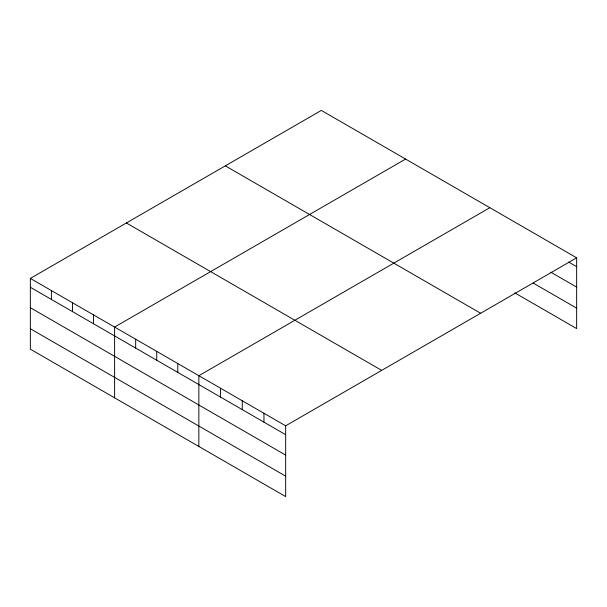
<?xml version="1.0" encoding="UTF-8"?>
<svg xmlns="http://www.w3.org/2000/svg" width="607" height="607" viewBox="0 0 607 607"><rect width="100%" height="100%" fill="white"/><g stroke="black" fill="none" stroke-linecap="round" stroke-linejoin="round"><path stroke-width="0.91" d="M30.35 278.416L285.662 425.818L285.662 496.587L30.35 349.177L30.35 278.416L321.338 110.413L576.65 257.823L576.65 328.584L514.759 292.855M405.59 159.057L114.602 327.059L114.602 397.82M489.841 207.7L198.853 375.703L198.853 446.464M285.662 425.818L576.65 257.823M568.615 262.042L576.65 266.678M550.928 272.255L576.65 287.111M533.25 283.097L576.65 308.151M225.311 165.855L480.623 313.258M126.377 222.974L381.689 370.384M30.35 287.278L285.662 434.68M30.35 307.703L285.662 455.106M30.35 328.751L285.662 476.154M263.962 413.291L263.962 422.153M242.261 400.764L242.261 409.619M220.553 388.23L220.553 397.092M177.79 363.54L177.79 372.402M156.727 351.385L156.727 360.239M135.665 339.222L135.665 348.084M93.539 314.896L93.539 323.759M72.476 302.741L72.476 311.596M51.413 290.578L51.413 299.441"/></g></svg>
